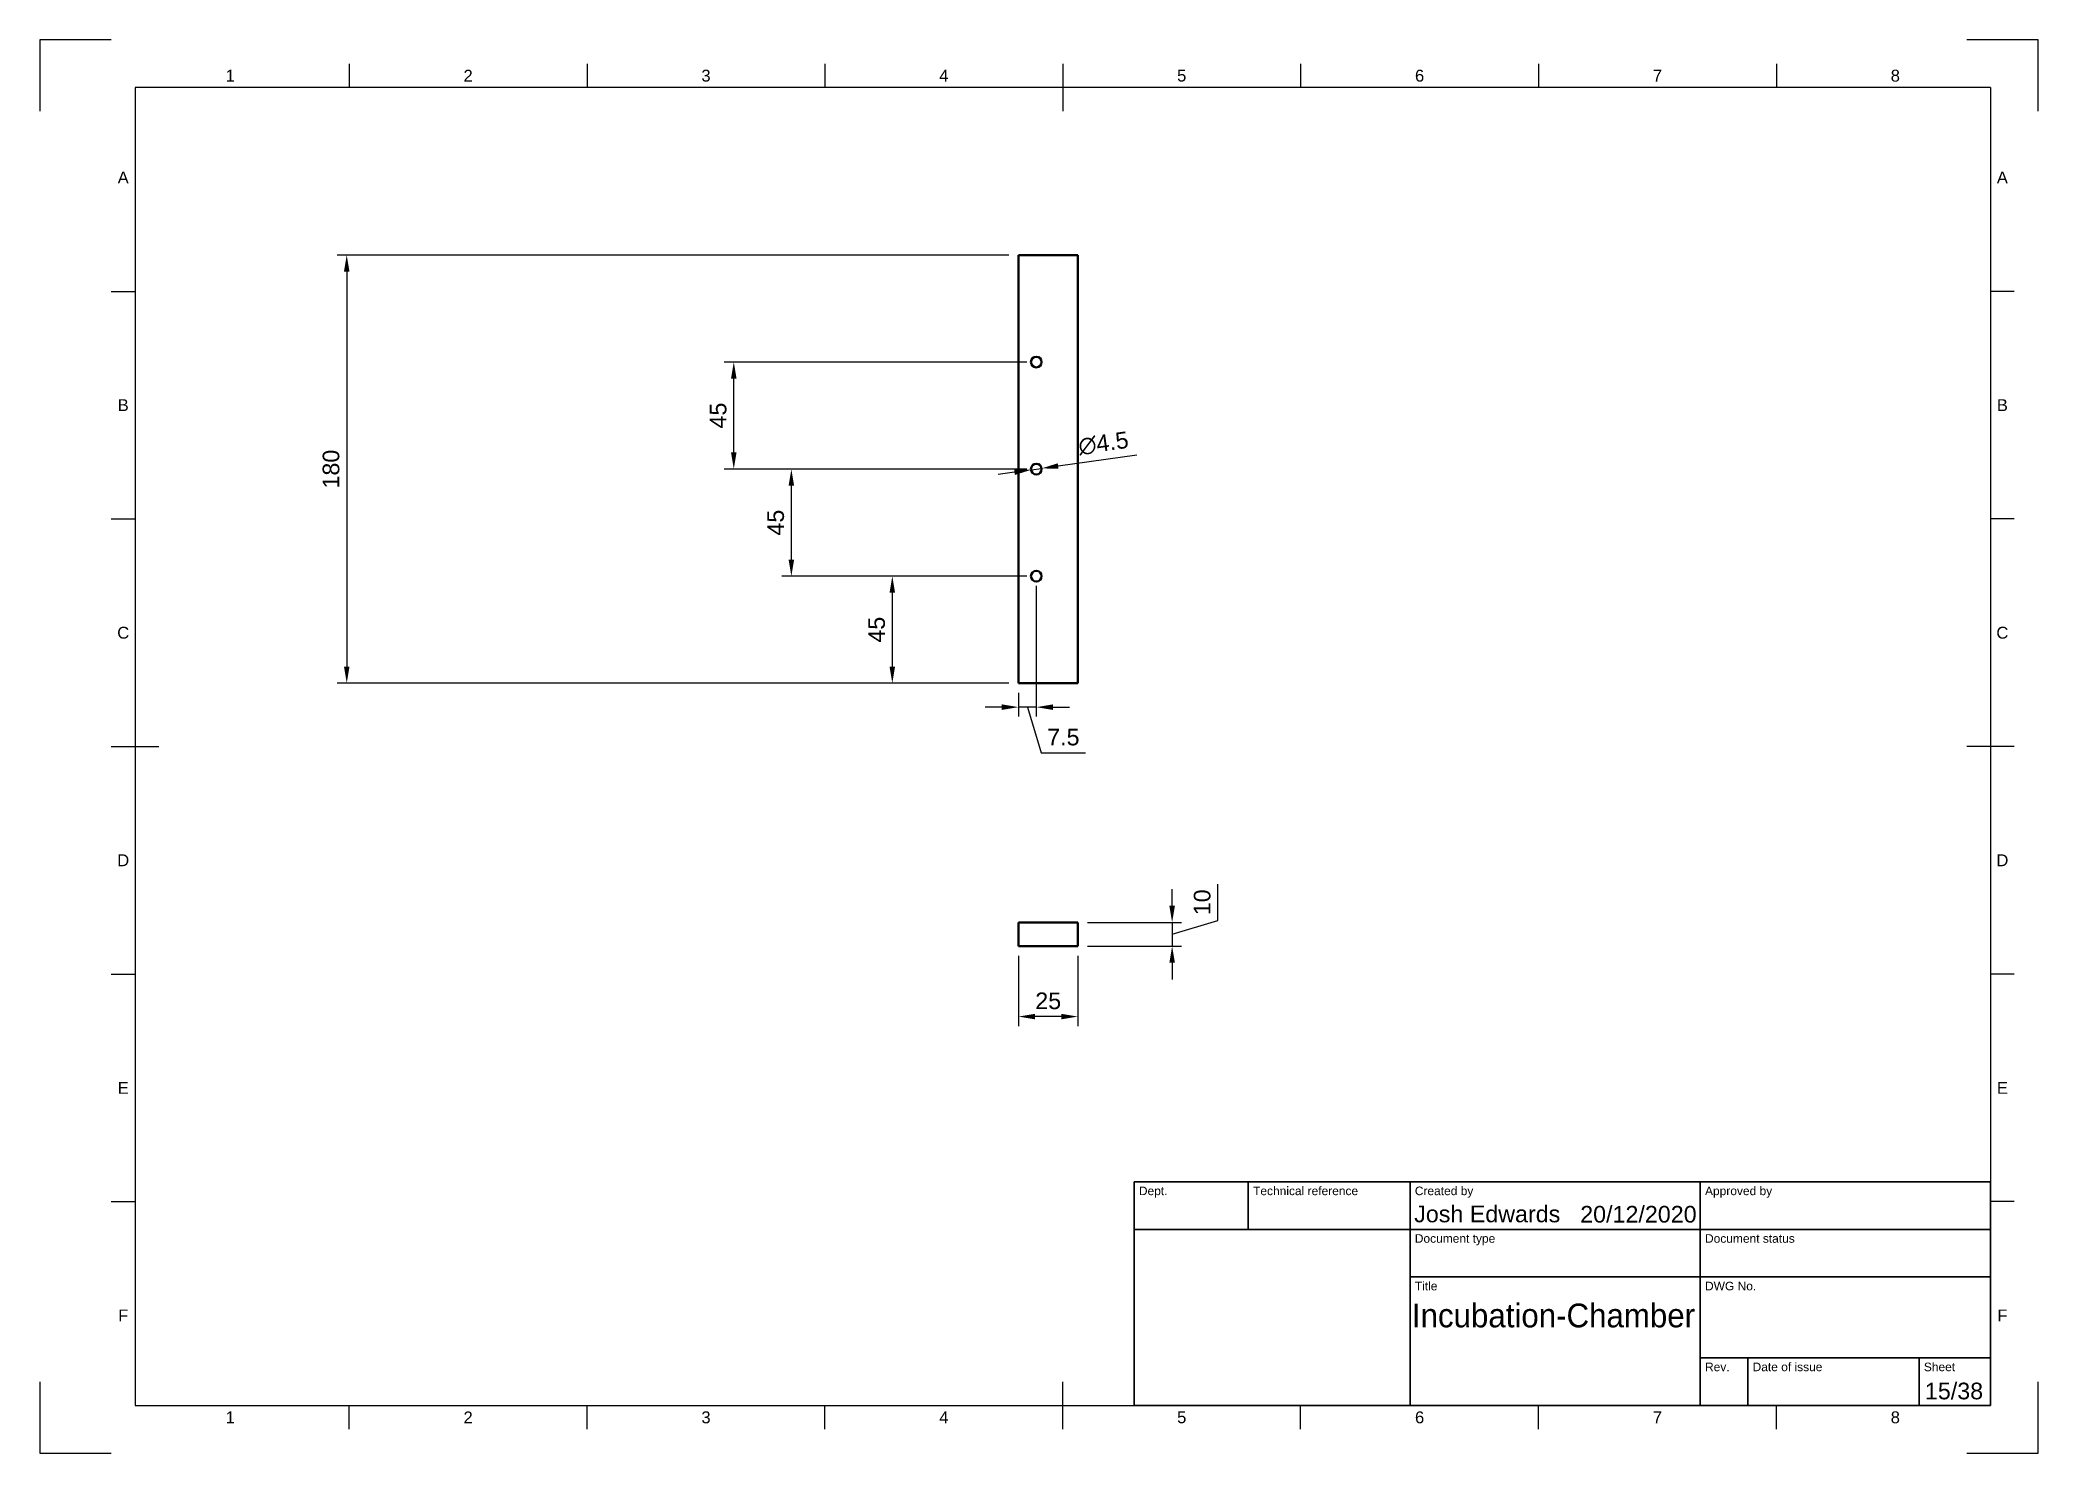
# Model space of a CAD drawing. Header units: millimetres. Extents: x 0 to 420, y 0 to 297.
import ezdxf
from ezdxf.enums import TextEntityAlignment as Align

# ---------------------------------------------------------------- set-up
doc = ezdxf.new("R2010")
doc.units = ezdxf.units.MM
doc.header["$LTSCALE"] = 0.75
for name, color, linetype, lineweight in [('Border', 7, 'Continuous', 25), ('Dimensions', 7, 'Continuous', 25), ('TitleBlock', 7, 'Continuous', 35), ('Visible', 7, 'Continuous', 50)]:
    doc.layers.add(name, color=color, linetype=linetype, lineweight=lineweight)
doc.styles.add('FusionTitle', font='arial.ttf')
doc.styles.get("Standard").update_dxf_attribs({"font": 'arial.ttf'})
doc.dimstyles.new('ISO-25', dxfattribs={"dimtxt": 3.5, "dimasz": 3.5, "dimexe": 2, "dimexo": 2, "dimgap": 1.5, "dimtad": 1, "dimzin": 12, "dimdsep": 46, "dimtxsty": 'Standard', "dimcen": 0, "dimclrd": 256, "dimclre": 256, "dimclrt": 256, "dimazin": 3, "dimtp": 0.1, "dimtm": 0.1, "dimtfac": 0.714, "dimtmove": 1, "dimatfit": 3, "dimfxl": 1, "dimtzin": 12, "dimarcsym": 0})

# ---------------------------------------------------------------- blocks, each defined once
blk = doc.blocks.new('ISO_A3_SHEET')
at = {"layer": 'Border'}
for p, q in [((65, 292), (65, 287)), ((115, 292), (115, 287)), ((165, 292), (165, 287)), ((215, 292), (215, 282)), ((265, 292), (265, 287)), ((315, 292), (315, 287)), ((365, 292), (365, 287)), ((410, 287), (20, 287)), ((20, 287), (20, 10)), ((410, 287), (410, 10)), ((15, 244.16666), (20, 244.16666)), ((415, 244.16666), (410, 244.16666)), ((15, 196.33333), (20, 196.33333)), ((415, 196.33333), (410, 196.33333)), ((15, 148.5), (25, 148.5)), ((415, 148.5), (405, 148.5)), ((15, 100.66667), (20, 100.66667)), ((415, 100.66667), (410, 100.66667)), ((15, 52.83334), (20, 52.83334)), ((415, 52.83334), (410, 52.83334)), ((215, 5), (215, 15)), ((20, 10), (410, 10)), ((65, 5), (65, 10)), ((115, 5), (115, 10)), ((165, 5), (165, 10)), ((265, 5), (265, 10)), ((315, 5), (315, 10)), ((365, 5), (365, 10))]:
    blk.add_line(p, q, dxfattribs=at)
at = {"layer": 'Defpoints'}
for p, q in [((15, 297), (0, 297)), ((0, 297), (0, 282)), ((420, 297), (405, 297)), ((420, 282), (420, 297)), ((0, 15), (0, 0)), ((420, 0), (420, 15)), ((0, 0), (15, 0)), ((405, 0), (420, 0))]:
    blk.add_line(p, q, dxfattribs=at)
at = {"layer": 'Border', "style": 'FusionTitle'}
for s, p in [('1', (40, 289.5)), ('2', (90, 289.5)), ('3', (140, 289.5)), ('4', (190, 289.5)), ('5', (240, 289.5)), ('6', (290, 289.5)), ('7', (340, 289.5)), ('8', (390, 289.5)), ('A', (17.5, 268.08333)), ('A', (412.5, 268.08333)), ('B', (17.5, 220.25)), ('B', (412.5, 220.25)), ('C', (17.5, 172.41667)), ('C', (412.5, 172.41667)), ('D', (17.5, 124.58334)), ('D', (412.5, 124.58334)), ('E', (17.5, 76.75001)), ('E', (412.5, 76.75001)), ('F', (17.5, 28.91668)), ('F', (412.5, 28.91668)), ('1', (40, 7.5)), ('2', (90, 7.5)), ('3', (140, 7.5)), ('4', (190, 7.5)), ('5', (240, 7.5)), ('6', (290, 7.5)), ('7', (340, 7.5)), ('8', (390, 7.5))]:
    blk.add_text(s, height=2.5, dxfattribs=at).set_placement(p, align=Align.MIDDLE)
blk = doc.blocks.new('ISO_TITLEBLOCK')
at = {"layer": 'TitleBlock'}
for p, q in [((0, 47), (-180, 47)), ((-180, 47), (-180, 0)), ((-156, 37), (-156, 47)), ((-122, 0), (-122, 47)), ((-61, 0), (-61, 47)), ((0, 0), (0, 47)), ((-180, 37), (0, 37)), ((-122, 27), (0, 27)), ((-61, 10), (0, 10)), ((-51, 0), (-51, 10)), ((-15, 0), (-15, 10)), ((-180, 0), (0, 0))]:
    blk.add_line(p, q, dxfattribs=at)
at = {"layer": 'TitleBlock', "style": 'FusionTitle'}
for s, p in [('Dept.', (-179, 46)), ('Technical reference', (-155, 46)), ('Created by', (-121, 46)), ('Approved by', (-60, 46)), ('Document type', (-121, 36)), ('Document status', (-60, 36)), ('Title', (-121, 26)), ('DWG No.', (-60, 26)), ('Rev.', (-60, 9)), ('Date of issue', (-50, 9)), ('Sheet', (-14, 9))]:
    blk.add_text(s, height=1.8, dxfattribs=at).set_placement(p, align=Align.TOP_LEFT)
for tag, height, p in [('DEPT', 3.5, (-179, 42)), ('TECHNICAL_REFERENCE', 3.5, (-155, 42)), ('CREATED_BY', 3.5, (-121, 42)), ('APPROVED_BY', 3.5, (-60, 42)), ('DOCUMENT_TYPE', 3.5, (-121, 32)), ('DOCUMENT_STATUS', 3.5, (-60, 32)), ('TITLE_1', 5, (-121, 21.5)), ('TITLE_2', 5, (-121, 14)), ('TITLE_3', 5, (-121, 6.5)), ('DATE_OF_ISSUE', 3.5, (-50, 5))]:
    blk.add_attdef(tag, text='', height=height, dxfattribs=at).set_placement(p, align=Align.TOP_LEFT)
for tag, p in [('CREATED_DATE', (-62, 42)), ('APPROVED_DATE', (-0.99, 42))]:
    blk.add_attdef(tag, text='', height=3.5, dxfattribs=at).set_placement(p, align=Align.TOP_RIGHT)
for tag, height, p in [('DRAWING_NUMBER', 5, (-30.5, 19.75)), ('REV', 3.5, (-56, 4.85)), ('SHEET', 3.5, (-7.5, 4.85))]:
    blk.add_attdef(tag, text='', height=height, dxfattribs=at).set_placement(p, align=Align.TOP_CENTER)
blk = doc.blocks.new('*D13')
at = {"layer": 'Defpoints', "color": 0, "transparency": 16777216}
for p in [(205.685459, 106.530881), (218.185459, 106.530881), (205.685459, 91.731891)]:
    blk.add_point(p, dxfattribs=at)
at = {"layer": 'Dimensions', "lineweight": -2, "transparency": 16777216}
for p, q in [((205.685459, 104.530881), (205.685459, 89.731891)), ((218.185459, 104.530881), (218.185459, 89.731891)), ((214.685459, 91.731891), (209.185459, 91.731891))]:
    blk.add_line(p, q, dxfattribs=at)
at = {"layer": 'Dimensions', "transparency": 16777216}
for points in [[(209.185459, 92.315225), (209.185459, 91.148558), (205.685459, 91.731891)], [(214.685459, 92.315225), (214.685459, 91.148558), (218.185459, 91.731891)]]:
    blk.add_solid(points, dxfattribs=at)
at = {"layer": 'Dimensions', "transparency": 16777216, "insert": (211.935459, 95.018897), "char_height": 3.5, "attachment_point": 5}
blk.add_mtext('25', dxfattribs=at)
blk = doc.blocks.new('*D14')
at = {"layer": 'Defpoints', "color": 0, "transparency": 16777216}
for p in [(218.185459, 111.530881), (218.185459, 106.530881), (237.984449, 106.530881)]:
    blk.add_point(p, dxfattribs=at)
at = {"layer": 'Dimensions', "lineweight": -2, "transparency": 16777216}
for p, q in [((237.984449, 115.030881), (237.984449, 118.530881)), ((247.595465, 111.914186), (247.595465, 119.586423)), ((220.185459, 111.530881), (239.984449, 111.530881)), ((237.984449, 109.030881), (247.595465, 111.914186)), ((237.984449, 111.530881), (237.984449, 106.530881)), ((237.984449, 111.530881), (237.984449, 106.530881)), ((220.185459, 106.530881), (239.984449, 106.530881)), ((237.984449, 103.030881), (237.984449, 99.530881))]:
    blk.add_line(p, q, dxfattribs=at)
at = {"layer": 'Dimensions', "transparency": 16777216}
for points in [[(237.401116, 115.030881), (238.567782, 115.030881), (237.984449, 111.530881)], [(237.401116, 103.030881), (238.567782, 103.030881), (237.984449, 106.530881)]]:
    blk.add_solid(points, dxfattribs=at)
at = {"layer": 'Dimensions', "transparency": 16777216, "insert": (244.30846, 115.750305), "char_height": 3.5, "attachment_point": 5, "rotation": 90}
blk.add_mtext('10', dxfattribs=at)
blk = doc.blocks.new('*D15')
at = {"layer": 'Defpoints', "color": 0, "transparency": 16777216}
for p in [(205.685459, 251.800792), (64.483615, 161.800792), (205.685459, 161.800792)]:
    blk.add_point(p, dxfattribs=at)
at = {"layer": 'Dimensions', "lineweight": -2, "transparency": 16777216}
for p, q in [((203.685459, 251.800792), (62.483615, 251.800792)), ((64.483615, 248.300792), (64.483615, 165.300792)), ((203.685459, 161.800792), (62.483615, 161.800792))]:
    blk.add_line(p, q, dxfattribs=at)
at = {"layer": 'Dimensions', "transparency": 16777216}
for points in [[(63.900282, 248.300792), (65.066949, 248.300792), (64.483615, 251.800792)], [(63.900282, 165.300792), (65.066949, 165.300792), (64.483615, 161.800792)]]:
    blk.add_solid(points, dxfattribs=at)
at = {"layer": 'Dimensions', "transparency": 16777216, "insert": (61.19661, 206.800792), "char_height": 3.5, "attachment_point": 5, "rotation": 90}
blk.add_mtext('180', dxfattribs=at)
blk = doc.blocks.new('*D16')
at = {"layer": 'Defpoints', "color": 0, "transparency": 16777216}
for p in [(209.435459, 184.300792), (179.166782, 161.800792), (205.685459, 161.800792)]:
    blk.add_point(p, dxfattribs=at)
at = {"layer": 'Dimensions', "lineweight": -2, "transparency": 16777216}
for p, q in [((207.435459, 184.300792), (177.166782, 184.300792)), ((179.166782, 180.800792), (179.166782, 165.300792)), ((203.685459, 161.800792), (177.166782, 161.800792))]:
    blk.add_line(p, q, dxfattribs=at)
at = {"layer": 'Dimensions', "transparency": 16777216}
for points in [[(178.583449, 180.800792), (179.750115, 180.800792), (179.166782, 184.300792)], [(178.583449, 165.300792), (179.750115, 165.300792), (179.166782, 161.800792)]]:
    blk.add_solid(points, dxfattribs=at)
at = {"layer": 'Dimensions', "transparency": 16777216, "insert": (175.886939, 173.050792), "char_height": 3.5, "attachment_point": 5, "rotation": 90}
blk.add_mtext('45', dxfattribs=at)
blk = doc.blocks.new('*D17')
at = {"layer": 'Defpoints', "color": 0, "transparency": 16777216}
for p in [(209.435459, 184.300792), (205.685459, 161.800792), (205.685459, 156.771253)]:
    blk.add_point(p, dxfattribs=at)
at = {"layer": 'Dimensions', "lineweight": -2, "transparency": 16777216}
for p, q in [((209.435459, 182.300792), (209.435459, 154.771253)), ((205.685459, 159.800792), (205.685459, 154.771253)), ((202.185459, 156.771253), (198.685459, 156.771253)), ((209.435459, 156.771253), (205.685459, 156.771253)), ((209.435459, 156.771253), (205.685459, 156.771253)), ((207.560459, 156.771253), (210.437318, 147.181724)), ((212.935459, 156.771253), (216.435459, 156.771253)), ((210.437318, 147.181724), (219.807032, 147.181724))]:
    blk.add_line(p, q, dxfattribs=at)
at = {"layer": 'Dimensions', "transparency": 16777216}
for points in [[(202.185459, 157.354587), (202.185459, 156.18792), (205.685459, 156.771253)], [(212.935459, 157.354587), (212.935459, 156.18792), (209.435459, 156.771253)]]:
    blk.add_solid(points, dxfattribs=at)
at = {"layer": 'Dimensions', "transparency": 16777216, "insert": (215.122175, 150.461567), "char_height": 3.5, "attachment_point": 5}
blk.add_mtext('7.5', dxfattribs=at)
blk = doc.blocks.new('*D18')
at = {"layer": 'Defpoints', "color": 0, "transparency": 16777216}
for p in [(208.321378, 206.644436), (210.549541, 206.957149)]:
    blk.add_point(p, dxfattribs=at)
at = {"layer": 'Dimensions', "lineweight": -2, "transparency": 16777216}
for p, q in [((204.855346, 206.157994), (201.389315, 205.671552)), ((208.321378, 206.644436), (210.549541, 206.957149)), ((230.559776, 209.765497), (214.015572, 207.443591))]:
    blk.add_line(p, q, dxfattribs=at)
at = {"layer": 'Dimensions', "transparency": 16777216}
for points in [[(204.774273, 206.735666), (204.93642, 205.580322), (208.321378, 206.644436)], [(213.934499, 208.021263), (214.096646, 206.865919), (210.549541, 206.957149)]]:
    blk.add_solid(points, dxfattribs=at)
at = {"layer": 'Dimensions', "transparency": 16777216, "insert": (223.550246, 212.199804), "char_height": 3.5, "attachment_point": 5, "rotation": 7.98899927}
blk.add_mtext('∅4.5', dxfattribs=at)
blk = doc.blocks.new('*D19')
at = {"layer": 'Defpoints', "color": 0, "transparency": 16777216}
for p in [(157.944426, 206.800792), (209.435459, 206.800792), (209.435459, 184.300792)]:
    blk.add_point(p, dxfattribs=at)
at = {"layer": 'Dimensions', "lineweight": -2, "transparency": 16777216}
for p, q in [((207.435459, 206.800792), (155.944426, 206.800792)), ((157.944426, 187.800792), (157.944426, 203.300792)), ((207.435459, 184.300792), (155.944426, 184.300792))]:
    blk.add_line(p, q, dxfattribs=at)
at = {"layer": 'Dimensions', "transparency": 16777216}
for points in [[(157.361093, 203.300792), (158.527759, 203.300792), (157.944426, 206.800792)], [(157.361093, 187.800792), (158.527759, 187.800792), (157.944426, 184.300792)]]:
    blk.add_solid(points, dxfattribs=at)
at = {"layer": 'Dimensions', "transparency": 16777216, "insert": (154.664583, 195.550792), "char_height": 3.5, "attachment_point": 5, "rotation": 90}
blk.add_mtext('45', dxfattribs=at)
blk = doc.blocks.new('*D20')
at = {"layer": 'Defpoints', "color": 0, "transparency": 16777216}
for p in [(145.84291, 229.300792), (209.435459, 229.300792), (209.435459, 206.800792)]:
    blk.add_point(p, dxfattribs=at)
at = {"layer": 'Dimensions', "lineweight": -2, "transparency": 16777216}
for p, q in [((207.435459, 229.300792), (143.84291, 229.300792)), ((145.84291, 210.300792), (145.84291, 225.800792)), ((207.435459, 206.800792), (143.84291, 206.800792))]:
    blk.add_line(p, q, dxfattribs=at)
at = {"layer": 'Dimensions', "transparency": 16777216}
for points in [[(145.259577, 225.800792), (146.426244, 225.800792), (145.84291, 229.300792)], [(145.259577, 210.300792), (146.426244, 210.300792), (145.84291, 206.800792)]]:
    blk.add_solid(points, dxfattribs=at)
at = {"layer": 'Dimensions', "transparency": 16777216, "insert": (142.563067, 218.050792), "char_height": 3.5, "attachment_point": 5, "rotation": 90}
blk.add_mtext('45', dxfattribs=at)

msp = doc.modelspace()

# ---------------------------------------------------------------- linework, layer by layer
at = {"layer": 'Visible', "extrusion": (0, 2.968e-13, -1)}
for p, q in [((205.685459, 251.800792, 2.5), (205.685459, 161.800792, 2.5)), ((218.185459, 251.800792, 2.5), (205.685459, 251.800792, 2.5)), ((218.185459, 161.800792, 2.5), (218.185459, 251.800792, 2.5)), ((205.685459, 161.800792, 2.5), (218.185459, 161.800792, 2.5))]:
    msp.add_line(p, q, dxfattribs=at)
at = {"layer": 'Visible', "extrusion": (0, 1, 0)}
for p, q in [((205.685459, 111.530881, 45), (205.685459, 106.530881, 45)), ((205.685459, 111.530881, 45), (218.185459, 111.530881, 45)), ((218.185459, 111.530881, 45), (218.185459, 106.530881, 45)), ((218.185459, 106.530881, 45), (205.685459, 106.530881, 45))]:
    msp.add_line(p, q, dxfattribs=at)
at = {"layer": 'Visible', "extrusion": (0, 2.968e-13, -1)}
for centre in [(-209.435459, 229.300792, -2.5), (-209.435459, 206.800792, -2.5), (-209.435459, 184.300792, -2.5)]:
    msp.add_circle(centre, 1.125, dxfattribs=at)

# ---------------------------------------------------------------- block references
at = {"layer": 'Border'}
msp.add_blockref('ISO_A3_SHEET', (0, 0), dxfattribs=at)
at = {"layer": 'TitleBlock'}
ref = msp.add_blockref('ISO_TITLEBLOCK', (410, 10), dxfattribs=at)
ref.add_attrib('CREATED_DATE_001', '20/12/2020', (323.762619, 48.440314), dxfattribs={"height": 3.5, "style": 'FusionTitle'})
ref.add_attrib('SHEET_001', '15/38', (396.223397, 11.290314), dxfattribs={"height": 3.5, "style": 'FusionTitle'})
ref.add_attrib('TITLE_1_001', 'Incubation-Chamber', (288.387328, 26.414734), dxfattribs={"height": 5, "style": 'FusionTitle', "width": 0.9405})
ref.add_attrib('CREATED_BY_001', 'Josh Edwards', (288.86869, 48.5), dxfattribs={"height": 3.5, "style": 'FusionTitle'})

# ---------------------------------------------------------------- dimensions: what is measured, and where the dimension line sits
at = {"layer": 'Dimensions'}
for p1, p2, distance, picture, middle in [((205.685459, 251.800792), (205.685459, 161.800792), -141.201844, '*D15', (61.19661, 206.800792)), ((209.435459, 206.800792), (209.435459, 229.300792), 63.592549, '*D20', (142.563067, 218.050792)), ((209.435459, 184.300792), (209.435459, 206.800792), 51.491033, '*D19', (154.664583, 195.550792)), ((218.185459, 111.530881), (218.185459, 106.530881), 19.79899, '*D14', (244.30846, 113.414186))]:
    dim = msp.add_aligned_dim(p1=p1, p2=p2, distance=distance, dimstyle='ISO-25', override={"dimlfac": 2, "dimclrd": 256, "dimclre": 256}, dxfattribs=at)
    dim.commit()
    dim.dimension.update_dxf_attribs({"geometry": picture, "text_midpoint": middle})
dim = msp.add_diameter_dim_2p(p1=(208.321378, 206.644436), p2=(210.549541, 206.957149), dimstyle='ISO-25', override={"dimlfac": 2, "dimclrd": 256, "dimclre": 256}, dxfattribs=at)
dim.commit()
dim.dimension.update_dxf_attribs({"geometry": '*D18', "text_midpoint": (224.02069, 208.847765), "dimtype": 163})
dim = msp.add_linear_dim(base=(179.166782, 161.800792), p1=(209.435459, 184.300792), p2=(205.685459, 161.800792), angle=90, dimstyle='ISO-25', override={"dimlfac": 2, "dimclrd": 256, "dimclre": 256}, dxfattribs=at)
dim.commit()
dim.dimension.update_dxf_attribs({"geometry": '*D16', "text_midpoint": (175.886939, 173.050792)})
for base, p1, p2, picture, middle in [((205.685459, 156.771253), (209.435459, 184.300792), (205.685459, 161.800792), '*D17', (211.937318, 150.461567)), ((205.685459, 91.731891), (218.185459, 106.530881), (205.685459, 106.530881), '*D13', (211.935459, 95.018897))]:
    dim = msp.add_linear_dim(base=base, p1=p1, p2=p2, dimstyle='ISO-25', override={"dimlfac": 2, "dimclrd": 256, "dimclre": 256}, dxfattribs=at)
    dim.commit()
    dim.dimension.update_dxf_attribs({"geometry": picture, "text_midpoint": middle})

doc.saveas('drawing.dxf')
